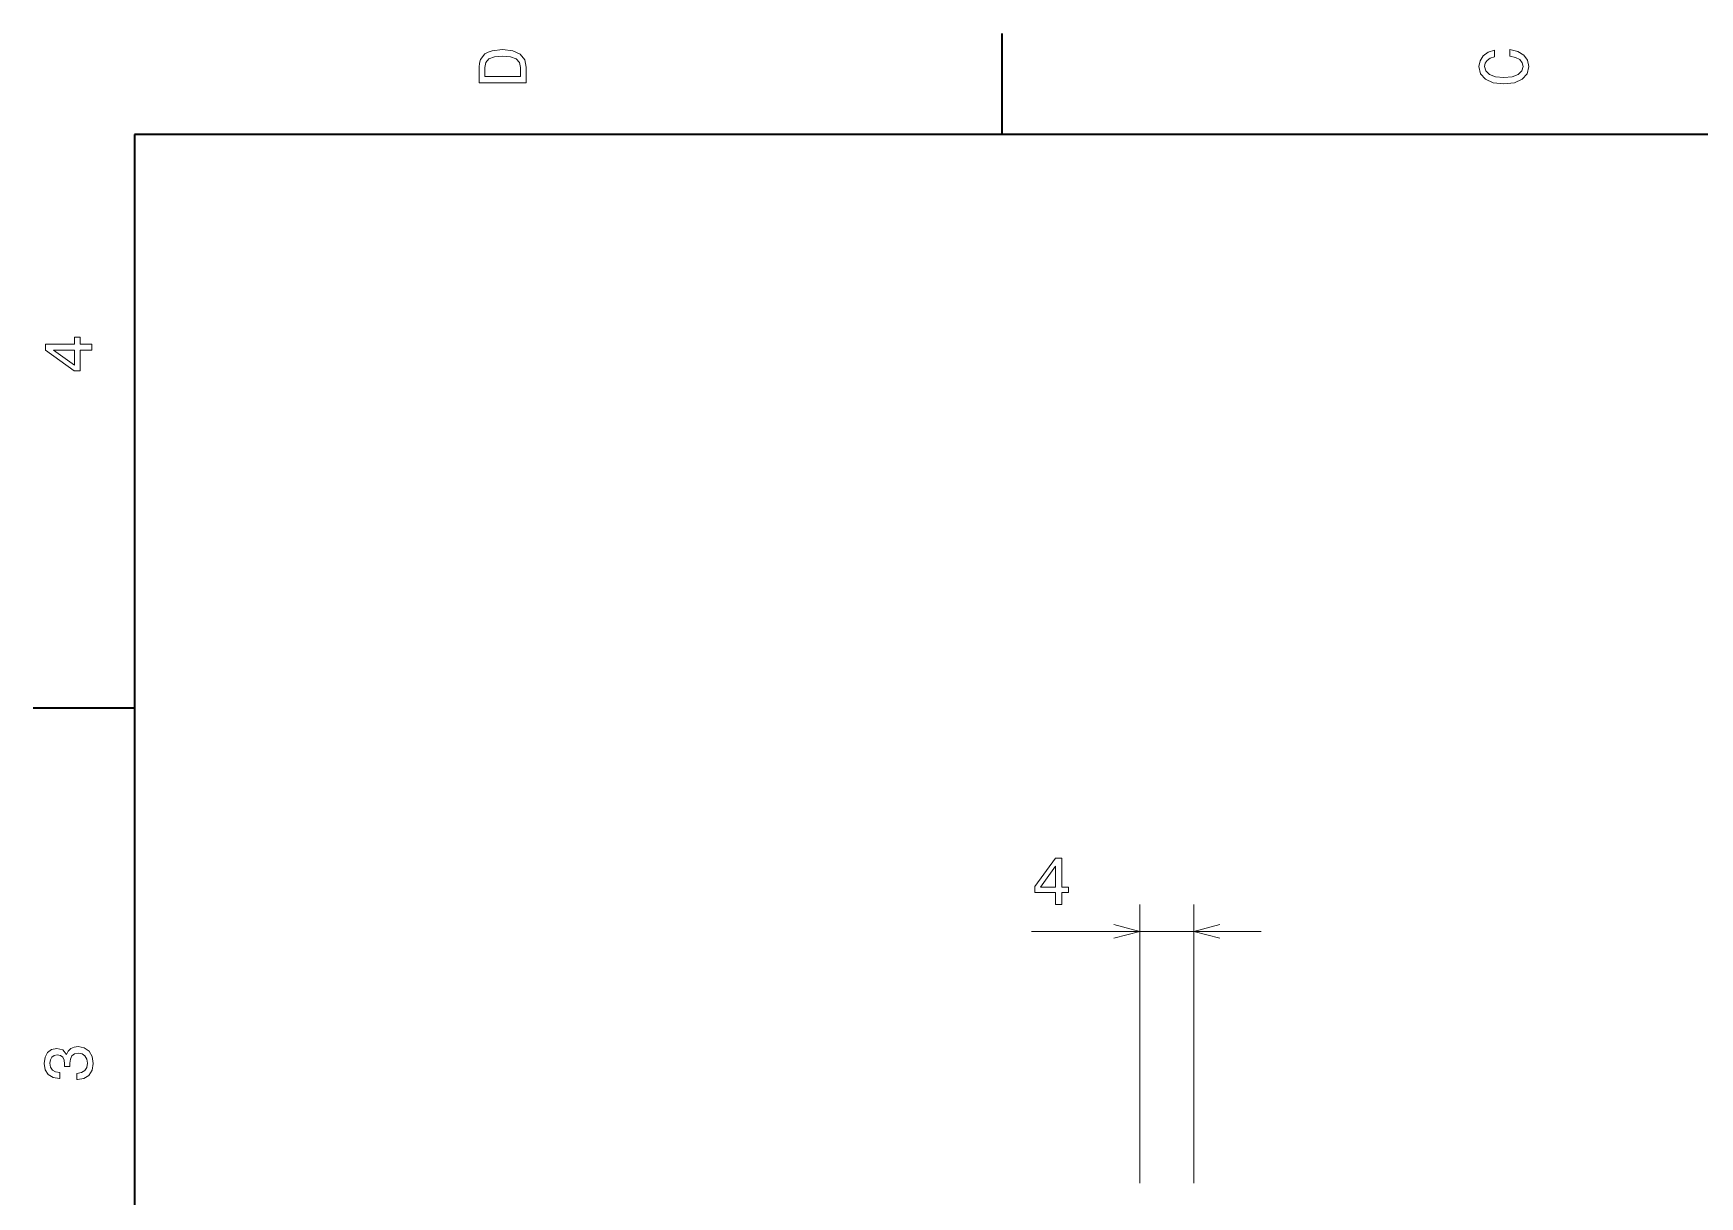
# Model space of a CAD drawing. Extents: x 0 to 297, y 0 to 210.
# Drawn here: x 2.5 to 126, y 121.3 to 207.5 of the extents above; entities that cross this region are included whole.
import ezdxf

# ---------------------------------------------------------------- set-up
doc = ezdxf.new("R2010")
doc.units = 0

msp = doc.modelspace()

# ---------------------------------------------------------------- linework, layer by layer
at = {"color": 7, "lineweight": 35, "ltscale": 0.1875}
for p, q in [((74.300003, 200), (74.300003, 207.5)), ((10, 157.5), (2.5, 157.5))]:
    msp.add_line(p, q, dxfattribs=at)
at = {"color": 7, "lineweight": 35}
for p, q in [((287, 200), (10, 200)), ((10, 200), (10, 10))]:
    msp.add_line(p, q, dxfattribs=at)
at = {"color": 7, "lineweight": 13}
for p, q in [((84.505821, 122.308037), (84.505821, 142.966232)), ((88.505821, 122.308037), (88.505821, 142.966232))]:
    msp.add_line(p, q, dxfattribs=at)
at = {"color": 7, "lineweight": 13, "ltscale": 0.4259}
msp.add_line((76.469803, 140.966232), (93.505821, 140.966232), dxfattribs=at)
at = {"color": 7, "lineweight": 13}
for points in [[(35.533215, 204.994965), (35.533215, 203.829971), (39.033215, 203.829971), (39.033215, 204.994965), (38.922264, 205.544678), (38.584366, 205.953171), (38.034657, 206.205338), (37.283215, 206.296112), (36.516644, 206.215424), (36.21405, 206.114563), (35.971977, 205.973343), (35.644165, 205.56485), (35.563473, 205.297562)], [(111.93206, 205.817017), (112.35569, 205.716141), (112.658287, 205.549713), (112.844887, 205.317734), (112.905403, 205.045395), (112.814629, 204.71759), (112.54229, 204.460388), (112.098488, 204.28891), (111.483215, 204.233429), (110.872986, 204.28891), (110.424141, 204.455338), (110.151802, 204.71254), (110.055984, 205.045395), (110.106415, 205.287476), (110.247627, 205.494247), (110.474571, 205.655624), (110.787247, 205.766571), (110.787247, 206.245682), (110.308144, 206.094391), (109.94503, 205.832138), (109.718086, 205.474075), (109.637398, 205.045395), (109.763474, 204.510818), (110.116501, 204.10231), (110.696472, 203.840057), (111.483215, 203.749283), (112.269958, 203.840057), (112.84993, 204.10231), (113.208, 204.510818), (113.329041, 205.045395), (113.233215, 205.51442), (112.965927, 205.892654), (112.527161, 206.159943), (111.93206, 206.301163)], [(35.951801, 204.959656), (36.027451, 205.342941), (36.259438, 205.605194), (36.672985, 205.761536), (37.283215, 205.811966), (37.873272, 205.756485), (38.286816, 205.600143), (38.533936, 205.332855), (38.614628, 204.959656), (38.614628, 204.298996), (35.951801, 204.298996)], [(6.833213, 184.02739), (6.833213, 184.481277), (5.965778, 184.481277), (5.965778, 184.98056), (5.56232, 184.98056), (5.56232, 184.481277), (3.408862, 184.481277), (3.408862, 184.022339), (5.521974, 182.489197), (5.965778, 182.489197), (5.965778, 184.02739)], [(5.56232, 182.912827), (3.993876, 184.02739), (5.56232, 184.02739)], [(78.26519, 142.966232), (78.719078, 142.966232), (78.719078, 143.833664), (79.218361, 143.833664), (79.218361, 144.237122), (78.719078, 144.237122), (78.719078, 146.390579), (78.260147, 146.390579), (76.727005, 144.277466), (76.727005, 143.833664), (78.26519, 143.833664)], [(77.150635, 144.237122), (78.26519, 145.805573), (78.26519, 144.237122)], [(5.73379, 129.979111), (5.769093, 129.979111), (6.253242, 130.059799), (6.616354, 130.296829), (6.848343, 130.670029), (6.934078, 131.164276), (6.848343, 131.688766), (6.626441, 132.082138), (6.273415, 132.334305), (5.819525, 132.425079), (5.521974, 132.384735), (5.279899, 132.273788), (5.0933, 132.092224), (4.957133, 131.850143), (4.684798, 132.177963), (4.251081, 132.293961), (3.857709, 132.218307), (3.560158, 132.00145), (3.373559, 131.648422), (3.307997, 131.164276), (3.388689, 130.710388), (3.610591, 130.362396), (3.963617, 130.135452), (4.432637, 130.059799), (4.46794, 130.059799), (4.46794, 130.508652), (4.145173, 130.548996), (3.913184, 130.680115), (3.771974, 130.891937), (3.721542, 131.189484), (3.761888, 131.451736), (3.867795, 131.643372), (4.039265, 131.759369), (4.271254, 131.804764), (4.518372, 131.759369), (4.684798, 131.638336), (4.785663, 131.426514), (4.815922, 131.139053), (4.810879, 130.942368), (5.209294, 130.942368), (5.199208, 131.189484), (5.244596, 131.507217), (5.365634, 131.744247), (5.56232, 131.885452), (5.819525, 131.935883), (6.112032, 131.880417), (6.328891, 131.734161), (6.465058, 131.502167), (6.510447, 131.194534), (6.460014, 130.876801), (6.308718, 130.644821), (6.066643, 130.498566), (5.73379, 130.443085)]]:
    msp.add_lwpolyline(points, close=True, dxfattribs=at)
for points in [[(82.573967, 140.448593), (84.505821, 140.966232), (82.573967, 141.483871)], [(90.437675, 141.483871), (88.505821, 140.966232), (90.437675, 140.448593)]]:
    msp.add_lwpolyline(points, dxfattribs=at)

doc.saveas('drawing.dxf')
